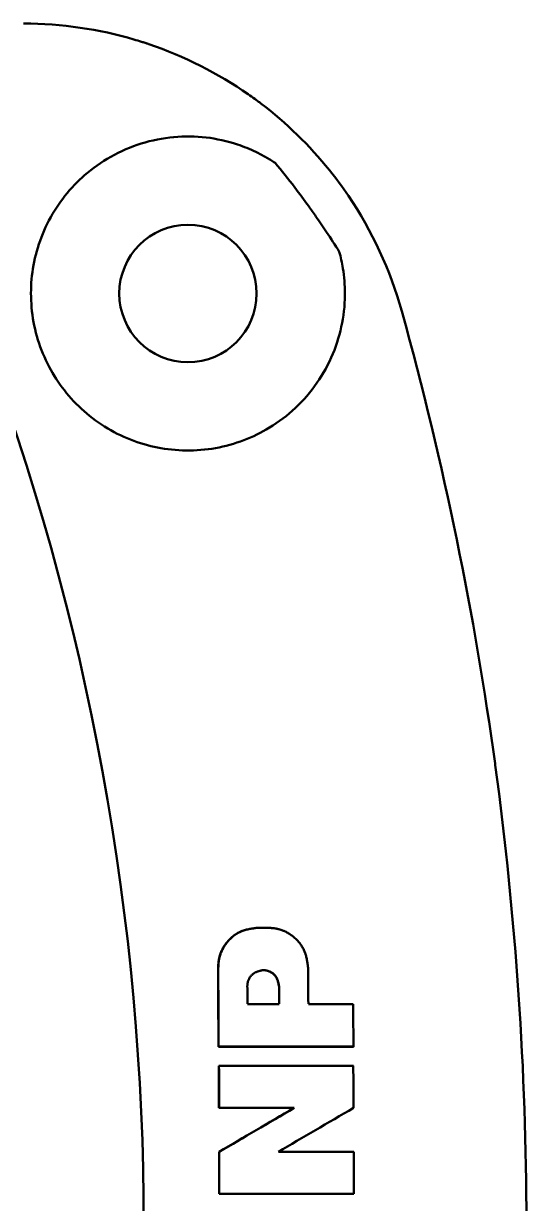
# Model space of a CAD drawing. Header units: millimetres. Extents: x 1510 to 10524, y 7125 to 13164.
# Drawn here: x 5102.31 to 5107.43, y 10680.35 to 10692.37 of the extents above; entities that cross this region are included whole.
import ezdxf

# ---------------------------------------------------------------- set-up
doc = ezdxf.new("R2010")
doc.units = ezdxf.units.MM
doc.header["$LTSCALE"] = 4
doc.layers.add('Visible (ISO)', color=7, linetype='Continuous', lineweight=50)

msp = doc.modelspace()

# ---------------------------------------------------------------- linework, layer by layer
at = {"layer": 'Visible (ISO)'}
for p, q in [((5104.596, 10683.143), (5104.598, 10683.143)), ((5104.292, 10682.751), (5104.294, 10682.751)), ((5104.914, 10682.562), (5104.915, 10682.562)), ((5104.296, 10681.947), (5104.297, 10681.948)), ((5105.67, 10681.947), (5105.672, 10681.948)), ((5104.3, 10681.752), (5104.302, 10681.752)), ((5104.301, 10681.323), (5104.303, 10681.323)), ((5105.067, 10681.323), (5105.069, 10681.323)), ((5104.302, 10680.876), (5104.304, 10680.876)), ((5104.303, 10680.447), (5104.305, 10680.447)), ((5105.674, 10680.447), (5105.676, 10680.447))]:
    msp.add_line(p, q, dxfattribs=at)
msp.add_circle((5103.985, 10689.622), 0.7, dxfattribs=at)
for centre, radius, start, end in [((5103.985, 10689.622), 1.6, 64.3351, 64.3363), ((5077.835, 10680.122), 25.7, 339.1605, 20.8395)]:
    msp.add_arc(centre, radius, start, end, dxfattribs=at)
for centre, major_axis, ratio, start_param, end_param in [((5090.297, 10680.055), (0.006, -87.155), 0.171195, 1.597492, 1.601721), ((5090.193, 10680.057), (-0.002, 83.465), 0.172572, 4.740251, 4.742408), ((5090.386, 10680.06), (0.006, -85.249), 0.17049, 1.598033, 1.600142), ((5090.332, 10680.06), (0.006, -85.26), 0.171119, 1.59803, 1.600141), ((5090.347, 10680.085), (0.002, -88.666), 0.172871, 1.591796, 1.596703), ((5090.518, 10680.107), (0, 79.658), 0.173048, 4.727654, 4.73304), ((5090.463, 10680.107), (0, 79.668), 0.173738, 4.727654, 4.73304), ((5090.474, 10680.11), (0, -87.436), 0.17383, 1.584674, 1.589583), ((5090.658, 10680.121), (0, 78.601), 0.173603, 4.716539, 4.721997), ((5090.602, 10680.121), (0, 78.611), 0.174312, 4.716539, 4.721997), ((5090.609, 10680.121), (0, -86.491), 0.174203, 1.574566, 1.579529)]:
    msp.add_ellipse(centre, major_axis=major_axis, ratio=ratio, start_param=start_param, end_param=end_param, dxfattribs=at)
for points, knots in [([(5102.31, 10692.372), (5102.699, 10692.372), (5103.079, 10692.315), (5103.435, 10692.21), (5103.46, 10692.203), (5103.486, 10692.195), (5103.511, 10692.187), (5103.523, 10692.183), (5103.536, 10692.179), (5103.548, 10692.175), (5103.555, 10692.173), (5103.561, 10692.171), (5103.567, 10692.169), (5103.57, 10692.168), (5103.573, 10692.167), (5103.577, 10692.166), (5103.58, 10692.165), (5103.583, 10692.164), (5103.586, 10692.163), (5103.95, 10692.04), (5104.292, 10691.866), (5104.599, 10691.652), (5104.621, 10691.637), (5104.643, 10691.621), (5104.665, 10691.605), (5104.675, 10691.598), (5104.686, 10691.59), (5104.697, 10691.582), (5104.702, 10691.578), (5104.707, 10691.574), (5104.713, 10691.57), (5104.718, 10691.566), (5104.723, 10691.562), (5104.729, 10691.558), (5104.989, 10691.36), (5105.224, 10691.131), (5105.427, 10690.878), (5105.495, 10690.794), (5105.559, 10690.707), (5105.62, 10690.618), (5105.862, 10690.261), (5106.047, 10689.863), (5106.164, 10689.443)], [0, 0, 0, 0, 0.21875, 0.21875, 0.21875, 0.234375, 0.234375, 0.234375, 0.242188, 0.242188, 0.242188, 0.246094, 0.246094, 0.246094, 0.248047, 0.248047, 0.248047, 0.25, 0.25, 0.25, 0.46875, 0.46875, 0.46875, 0.484375, 0.484375, 0.484375, 0.492188, 0.492188, 0.492188, 0.496094, 0.496094, 0.496094, 0.5, 0.5, 0.5, 0.6875, 0.6875, 0.6875, 0.75, 0.75, 0.75, 1, 1, 1, 1]), ([(5104.678, 10691.064), (5104.616, 10691.093), (5104.554, 10691.119), (5104.384, 10691.175), (5104.276, 10691.199), (5104.063, 10691.224), (5103.952, 10691.225), (5103.729, 10691.205), (5103.617, 10691.183), (5103.401, 10691.116), (5103.297, 10691.071), (5103.102, 10690.961), (5103.012, 10690.897), (5102.79, 10690.703), (5102.661, 10690.544), (5102.475, 10690.188), (5102.416, 10689.991), (5102.374, 10689.617), (5102.386, 10689.415), (5102.486, 10689.028), (5102.574, 10688.845), (5102.792, 10688.539), (5102.937, 10688.396), (5103.27, 10688.177), (5103.458, 10688.1), (5103.825, 10688.019), (5104.03, 10688.01), (5104.427, 10688.071), (5104.62, 10688.141), (5104.783, 10688.235), (5104.875, 10688.288), (5104.965, 10688.353), (5105.132, 10688.501), (5105.209, 10688.585), (5105.342, 10688.768), (5105.399, 10688.866), (5105.491, 10689.071), (5105.525, 10689.177), (5105.571, 10689.386), (5105.584, 10689.496), (5105.585, 10689.612), (5105.585, 10689.617), (5105.585, 10689.622)], [-6.359222, -6.359222, -6.359222, -6.359222, -6.165741, -6.165741, -5.843627, -5.843627, -5.518651, -5.518651, -5.193675, -5.193675, -4.868699, -4.868699, -4.543723, -4.543723, -3.970715, -3.970715, -3.397707, -3.397707, -2.834784, -2.834784, -2.271861, -2.271861, -1.708938, -1.708938, -1.146015, -1.146015, -0.573008, -0.573008, 0, 0, 0, 0.324976, 0.324976, 0.649952, 0.649952, 0.974929, 0.974929, 1.299905, 1.299905, 1.622018, 1.622018, 1.635808, 1.635808, 1.635808, 1.635808]), ([(5104.873, 10690.953), (5104.842, 10690.973), (5104.81, 10690.993), (5104.745, 10691.03), (5104.711, 10691.048), (5104.678, 10691.064)], [0, 0, 0, 0, 0.1129451, 0.1129451, 0.2258264, 0.2258264, 0.2258264, 0.2258264]), ([(5105.527, 10690.048), (5105.485, 10690.115), (5105.442, 10690.182), (5105.363, 10690.301), (5105.326, 10690.355), (5105.265, 10690.442), (5105.24, 10690.477), (5105.17, 10690.575), (5105.122, 10690.64), (5105.009, 10690.788), (5104.943, 10690.871), (5104.873, 10690.953)], [-1.11675, -1.11675, -1.11675, -1.11675, -0.879261, -0.879261, -0.686827, -0.686827, -0.558434, -0.558434, -0.321498, -0.321498, -0.000003, -0.000003, -0.000003, -0.000003]), ([(5105.564, 10689.878), (5105.559, 10689.907), (5105.554, 10689.935), (5105.542, 10689.992), (5105.535, 10690.02), (5105.527, 10690.048)], [0.0000001, 0.0000001, 0.0000001, 0.0000001, 0.0873046, 0.0873046, 0.1746265, 0.1746265, 0.1746265, 0.1746265]), ([(5106.164, 10689.443), (5106.598, 10687.878), (5106.909, 10686.335), (5107.115, 10684.833), (5107.115, 10684.83), (5107.115, 10684.828), (5107.115, 10684.826), (5107.116, 10684.823), (5107.116, 10684.82), (5107.117, 10684.817), (5107.329, 10683.253), (5107.433, 10681.694), (5107.435, 10680.154), (5107.435, 10680.143), (5107.435, 10680.132), (5107.435, 10680.122)], [0, 0, 0, 0, 0.49827, 0.49827, 0.49827, 0.499023, 0.499023, 0.499023, 0.5, 0.5, 0.5, 0.996593, 0.996593, 0.996593, 1, 1, 1, 1]), ([(5104.292, 10682.751), (5104.293, 10682.766), (5104.294, 10682.783), (5104.295, 10682.79), (5104.295, 10682.791), (5104.295, 10682.791), (5104.295, 10682.792), (5104.295, 10682.792), (5104.295, 10682.793), (5104.295, 10682.793), (5104.295, 10682.793), (5104.295, 10682.794), (5104.295, 10682.794), (5104.295, 10682.795), (5104.295, 10682.795), (5104.295, 10682.796), (5104.295, 10682.798), (5104.296, 10682.799), (5104.296, 10682.801), (5104.296, 10682.801), (5104.296, 10682.802), (5104.296, 10682.802), (5104.296, 10682.803), (5104.296, 10682.803), (5104.296, 10682.804), (5104.296, 10682.806), (5104.297, 10682.809), (5104.297, 10682.811), (5104.297, 10682.816), (5104.298, 10682.821), (5104.299, 10682.825), (5104.299, 10682.827), (5104.299, 10682.828), (5104.299, 10682.83), (5104.3, 10682.83), (5104.3, 10682.831), (5104.3, 10682.832), (5104.3, 10682.833), (5104.3, 10682.834), (5104.3, 10682.835), (5104.301, 10682.836), (5104.301, 10682.838), (5104.301, 10682.839), (5104.302, 10682.843), (5104.302, 10682.846), (5104.303, 10682.849), (5104.305, 10682.856), (5104.306, 10682.862), (5104.308, 10682.868), (5104.311, 10682.881), (5104.316, 10682.894), (5104.321, 10682.906), (5104.323, 10682.912), (5104.326, 10682.918), (5104.328, 10682.924), (5104.331, 10682.93), (5104.334, 10682.936), (5104.337, 10682.942), (5104.343, 10682.954), (5104.35, 10682.965), (5104.358, 10682.976), (5104.361, 10682.982), (5104.365, 10682.988), (5104.369, 10682.993), (5104.373, 10682.998), (5104.377, 10683.004), (5104.381, 10683.009), (5104.386, 10683.014), (5104.39, 10683.019), (5104.394, 10683.024), (5104.399, 10683.029), (5104.403, 10683.034), (5104.408, 10683.039), (5104.41, 10683.042), (5104.413, 10683.044), (5104.415, 10683.046), (5104.417, 10683.049), (5104.42, 10683.051), (5104.422, 10683.053), (5104.427, 10683.058), (5104.432, 10683.062), (5104.437, 10683.067), (5104.447, 10683.075), (5104.458, 10683.083), (5104.468, 10683.091), (5104.469, 10683.091), (5104.469, 10683.091), (5104.469, 10683.091), (5104.472, 10683.093), (5104.474, 10683.094), (5104.477, 10683.096), (5104.479, 10683.098), (5104.482, 10683.099), (5104.485, 10683.101), (5104.491, 10683.104), (5104.496, 10683.108), (5104.502, 10683.111), (5104.508, 10683.114), (5104.514, 10683.117), (5104.52, 10683.119), (5104.524, 10683.121), (5104.529, 10683.123), (5104.533, 10683.125), (5104.535, 10683.125), (5104.536, 10683.126), (5104.538, 10683.126), (5104.538, 10683.127), (5104.539, 10683.127), (5104.54, 10683.127), (5104.54, 10683.127), (5104.541, 10683.128), (5104.542, 10683.128), (5104.543, 10683.128), (5104.544, 10683.129), (5104.546, 10683.129), (5104.549, 10683.13), (5104.551, 10683.131), (5104.554, 10683.132), (5104.56, 10683.134), (5104.566, 10683.136), (5104.572, 10683.137), (5104.579, 10683.139), (5104.585, 10683.141), (5104.592, 10683.142), (5104.593, 10683.142), (5104.595, 10683.143), (5104.596, 10683.143)], [0, 0, 0, 0, 0.0561261, 0.0561261, 0.0561261, 0.0583083, 0.0583083, 0.0583083, 0.0605966, 0.0605966, 0.0605966, 0.0625, 0.0625, 0.0625, 0.0655056, 0.0655056, 0.0655056, 0.0759095, 0.0759095, 0.0759095, 0.078125, 0.078125, 0.078125, 0.0820313, 0.0820313, 0.0820313, 0.0937442, 0.0937442, 0.0937442, 0.1171875, 0.1171875, 0.1171875, 0.125, 0.125, 0.125, 0.128524, 0.128524, 0.128524, 0.1321307, 0.1321307, 0.1321307, 0.1395807, 0.1395807, 0.1395807, 0.1552687, 0.1552687, 0.1552687, 0.1874986, 0.1874986, 0.1874986, 0.25, 0.25, 0.25, 0.281377, 0.281377, 0.281377, 0.3125022, 0.3125022, 0.3125022, 0.375, 0.375, 0.375, 0.406372, 0.406372, 0.406372, 0.437502, 0.437502, 0.437502, 0.46875, 0.46875, 0.46875, 0.5, 0.5, 0.5, 0.5150404, 0.5150404, 0.5150404, 0.5301984, 0.5301984, 0.5301984, 0.5608326, 0.5608326, 0.5608326, 0.6230879, 0.6230879, 0.6230879, 0.625, 0.625, 0.625, 0.638843, 0.638843, 0.638843, 0.6547267, 0.6547267, 0.6547267, 0.6865719, 0.6865719, 0.6865719, 0.71875, 0.71875, 0.71875, 0.7421875, 0.7421875, 0.7421875, 0.75, 0.75, 0.75, 0.7543445, 0.7543445, 0.7543445, 0.7585569, 0.7585569, 0.7585569, 0.7666784, 0.7666784, 0.7666784, 0.7821633, 0.7821633, 0.7821633, 0.8125596, 0.8125596, 0.8125596, 0.8437798, 0.8437798, 0.8437798, 0.8504509, 0.8504509, 0.8504509, 0.8504509]), ([(5104.294, 10682.751), (5104.295, 10682.768), (5104.296, 10682.781), (5104.296, 10682.791), (5104.296, 10682.791), (5104.297, 10682.792), (5104.297, 10682.792), (5104.297, 10682.792), (5104.297, 10682.793), (5104.297, 10682.793), (5104.297, 10682.794), (5104.297, 10682.795), (5104.297, 10682.796), (5104.297, 10682.798), (5104.297, 10682.8), (5104.297, 10682.801), (5104.298, 10682.805), (5104.298, 10682.808), (5104.299, 10682.811), (5104.299, 10682.818), (5104.3, 10682.824), (5104.301, 10682.83), (5104.301, 10682.831), (5104.301, 10682.832), (5104.302, 10682.832), (5104.302, 10682.833), (5104.302, 10682.834), (5104.302, 10682.835), (5104.302, 10682.837), (5104.303, 10682.838), (5104.303, 10682.84), (5104.304, 10682.843), (5104.304, 10682.846), (5104.305, 10682.849), (5104.306, 10682.856), (5104.308, 10682.862), (5104.31, 10682.869), (5104.313, 10682.881), (5104.317, 10682.894), (5104.322, 10682.906), (5104.325, 10682.912), (5104.327, 10682.918), (5104.33, 10682.924), (5104.333, 10682.93), (5104.336, 10682.936), (5104.339, 10682.942), (5104.345, 10682.954), (5104.352, 10682.965), (5104.359, 10682.977), (5104.363, 10682.983), (5104.367, 10682.988), (5104.371, 10682.993), (5104.375, 10682.999), (5104.379, 10683.004), (5104.383, 10683.009), (5104.391, 10683.02), (5104.4, 10683.03), (5104.41, 10683.04), (5104.412, 10683.042), (5104.414, 10683.044), (5104.417, 10683.047), (5104.419, 10683.049), (5104.422, 10683.051), (5104.424, 10683.054), (5104.429, 10683.058), (5104.434, 10683.063), (5104.439, 10683.067), (5104.449, 10683.076), (5104.459, 10683.084), (5104.47, 10683.091), (5104.473, 10683.093), (5104.476, 10683.095), (5104.478, 10683.096), (5104.481, 10683.098), (5104.484, 10683.1), (5104.487, 10683.101), (5104.492, 10683.105), (5104.498, 10683.108), (5104.504, 10683.111), (5104.515, 10683.117), (5104.527, 10683.122), (5104.539, 10683.127), (5104.54, 10683.127), (5104.541, 10683.127), (5104.541, 10683.127), (5104.542, 10683.128), (5104.543, 10683.128), (5104.543, 10683.128), (5104.545, 10683.129), (5104.546, 10683.129), (5104.547, 10683.13), (5104.55, 10683.131), (5104.553, 10683.132), (5104.556, 10683.132), (5104.562, 10683.134), (5104.568, 10683.136), (5104.574, 10683.138), (5104.587, 10683.141), (5104.6, 10683.144), (5104.615, 10683.147), (5104.615, 10683.147), (5104.615, 10683.147), (5104.616, 10683.147), (5104.616, 10683.147), (5104.616, 10683.147), (5104.617, 10683.147), (5104.617, 10683.147), (5104.618, 10683.148), (5104.619, 10683.148), (5104.62, 10683.148), (5104.622, 10683.148), (5104.623, 10683.148), (5104.626, 10683.149), (5104.63, 10683.15), (5104.633, 10683.15), (5104.639, 10683.151), (5104.646, 10683.152), (5104.654, 10683.153), (5104.655, 10683.153), (5104.655, 10683.153), (5104.655, 10683.154), (5104.656, 10683.154), (5104.656, 10683.154), (5104.657, 10683.154), (5104.658, 10683.154), (5104.66, 10683.154), (5104.661, 10683.154), (5104.664, 10683.155), (5104.667, 10683.155), (5104.67, 10683.156), (5104.677, 10683.156), (5104.684, 10683.158), (5104.693, 10683.159)], [0, 0, 0, 0, 0.0625, 0.0625, 0.0625, 0.064453, 0.064453, 0.064453, 0.066406, 0.066406, 0.066406, 0.070312, 0.070312, 0.070312, 0.078125, 0.078125, 0.078125, 0.09375, 0.09375, 0.09375, 0.125, 0.125, 0.125, 0.128906, 0.128906, 0.128906, 0.132812, 0.132812, 0.132812, 0.140625, 0.140625, 0.140625, 0.15625, 0.15625, 0.15625, 0.1875, 0.1875, 0.1875, 0.25, 0.25, 0.25, 0.28125, 0.28125, 0.28125, 0.3125, 0.3125, 0.3125, 0.375, 0.375, 0.375, 0.40625, 0.40625, 0.40625, 0.4375, 0.4375, 0.4375, 0.5, 0.5, 0.5, 0.515625, 0.515625, 0.515625, 0.53125, 0.53125, 0.53125, 0.5625, 0.5625, 0.5625, 0.625, 0.625, 0.625, 0.640625, 0.640625, 0.640625, 0.65625, 0.65625, 0.65625, 0.6875, 0.6875, 0.6875, 0.75, 0.75, 0.75, 0.753906, 0.753906, 0.753906, 0.757812, 0.757812, 0.757812, 0.765625, 0.765625, 0.765625, 0.78125, 0.78125, 0.78125, 0.8125, 0.8125, 0.8125, 0.875, 0.875, 0.875, 0.876953, 0.876953, 0.876953, 0.878906, 0.878906, 0.878906, 0.882812, 0.882812, 0.882812, 0.890625, 0.890625, 0.890625, 0.90625, 0.90625, 0.90625, 0.9375, 0.9375, 0.9375, 0.941406, 0.941406, 0.941406, 0.945312, 0.945312, 0.945312, 0.953125, 0.953125, 0.953125, 0.96875, 0.96875, 0.96875, 1, 1, 1, 1]), ([(5104.693, 10683.159), (5104.712, 10683.159), (5104.731, 10683.159), (5104.768, 10683.159), (5104.787, 10683.159), (5104.805, 10683.159)], [-0.1140018, -0.1140018, -0.1140018, -0.1140018, -0.057001, -0.057001, 0, 0, 0, 0]), ([(5104.805, 10683.159), (5104.823, 10683.157), (5104.836, 10683.156), (5104.845, 10683.156), (5104.845, 10683.155), (5104.846, 10683.155), (5104.848, 10683.155), (5104.851, 10683.155), (5104.854, 10683.155), (5104.859, 10683.154), (5104.862, 10683.154), (5104.872, 10683.152), (5104.878, 10683.151), (5104.884, 10683.15), (5104.885, 10683.15), (5104.887, 10683.15), (5104.888, 10683.15), (5104.89, 10683.149), (5104.892, 10683.149), (5104.896, 10683.148), (5104.9, 10683.147), (5104.909, 10683.145), (5104.915, 10683.143), (5104.934, 10683.138), (5104.947, 10683.134), (5104.962, 10683.127), (5104.965, 10683.126), (5104.971, 10683.123), (5104.974, 10683.122), (5104.983, 10683.118), (5104.988, 10683.115), (5105.006, 10683.105), (5105.017, 10683.098), (5105.034, 10683.087), (5105.04, 10683.083), (5105.05, 10683.075), (5105.056, 10683.071), (5105.071, 10683.058), (5105.081, 10683.049), (5105.093, 10683.037), (5105.096, 10683.034), (5105.1, 10683.029), (5105.103, 10683.027), (5105.11, 10683.019), (5105.114, 10683.014), (5105.127, 10682.999), (5105.135, 10682.988), (5105.145, 10682.972), (5105.149, 10682.966), (5105.156, 10682.955), (5105.159, 10682.949), (5105.168, 10682.931), (5105.173, 10682.919), (5105.178, 10682.906), (5105.178, 10682.906), (5105.179, 10682.904), (5105.179, 10682.904), (5105.179, 10682.902), (5105.18, 10682.9), (5105.181, 10682.896), (5105.182, 10682.893), (5105.185, 10682.884), (5105.187, 10682.878), (5105.192, 10682.859), (5105.195, 10682.845), (5105.198, 10682.83), (5105.198, 10682.83), (5105.198, 10682.829), (5105.198, 10682.828), (5105.198, 10682.827), (5105.199, 10682.825), (5105.199, 10682.823), (5105.2, 10682.819), (5105.201, 10682.815), (5105.202, 10682.805), (5105.203, 10682.798), (5105.204, 10682.791), (5105.204, 10682.791), (5105.204, 10682.79), (5105.204, 10682.79), (5105.205, 10682.79), (5105.205, 10682.789), (5105.205, 10682.788), (5105.205, 10682.787), (5105.205, 10682.785), (5105.206, 10682.781), (5105.206, 10682.778), (5105.208, 10682.768), (5105.209, 10682.76), (5105.21, 10682.751), (5105.21, 10682.751)], [0, 0, 0, 0, 0.0625, 0.0625, 0.063476, 0.063476, 0.066406, 0.070312, 0.078125, 0.078125, 0.09375, 0.09375, 0.125, 0.125, 0.128906, 0.128906, 0.132812, 0.132812, 0.140625, 0.140625, 0.15625, 0.15625, 0.1875, 0.1875, 0.249999, 0.249999, 0.265624, 0.265624, 0.281249, 0.281249, 0.312499, 0.312499, 0.374999, 0.374999, 0.406249, 0.406249, 0.437499, 0.437499, 0.499999, 0.499999, 0.515624, 0.515624, 0.531249, 0.531249, 0.562499, 0.562499, 0.624999, 0.624999, 0.656248, 0.656248, 0.687498, 0.687498, 0.749998, 0.749998, 0.753904, 0.753904, 0.757811, 0.757811, 0.765623, 0.765623, 0.781248, 0.781248, 0.812498, 0.812498, 0.874998, 0.874998, 0.876951, 0.876951, 0.878904, 0.88281, 0.88281, 0.890623, 0.890623, 0.906248, 0.906248, 0.937498, 0.937498, 0.938474, 0.938474, 0.939451, 0.941404, 0.941404, 0.94531, 0.94531, 0.953123, 0.953123, 0.968748, 0.968748, 0.999998, 1, 1, 1, 1]), ([(5104.296, 10681.947), (5104.295, 10682.081), (5104.295, 10682.215), (5104.293, 10682.483), (5104.293, 10682.617), (5104.292, 10682.751)], [-0.8029633, -0.8029633, -0.8029633, -0.8029633, -0.401724, -0.401724, 0, 0, 0, 0]), ([(5104.297, 10681.948), (5104.297, 10682.081), (5104.296, 10682.215), (5104.295, 10682.483), (5104.294, 10682.617), (5104.294, 10682.751)], [-0.8036412, -0.8036412, -0.8036412, -0.8036412, -0.4021581, -0.4021581, 0, 0, 0, 0]), ([(5104.59, 10682.562), (5104.59, 10682.566), (5104.59, 10682.569), (5104.591, 10682.572), (5104.591, 10682.573), (5104.591, 10682.574), (5104.591, 10682.575), (5104.591, 10682.576), (5104.591, 10682.576), (5104.591, 10682.577), (5104.591, 10682.577), (5104.591, 10682.578), (5104.591, 10682.578), (5104.591, 10682.579), (5104.591, 10682.579), (5104.591, 10682.579), (5104.591, 10682.58), (5104.591, 10682.58), (5104.591, 10682.58), (5104.591, 10682.581), (5104.591, 10682.582), (5104.591, 10682.583), (5104.592, 10682.584), (5104.592, 10682.585), (5104.592, 10682.587), (5104.592, 10682.588), (5104.592, 10682.589), (5104.592, 10682.59), (5104.593, 10682.592), (5104.593, 10682.593), (5104.593, 10682.594), (5104.593, 10682.595), (5104.593, 10682.595), (5104.593, 10682.596), (5104.593, 10682.597), (5104.594, 10682.597), (5104.594, 10682.598), (5104.594, 10682.599), (5104.594, 10682.601), (5104.594, 10682.602), (5104.595, 10682.605), (5104.596, 10682.607), (5104.596, 10682.61), (5104.598, 10682.615), (5104.6, 10682.62), (5104.602, 10682.625), (5104.606, 10682.636), (5104.611, 10682.645), (5104.617, 10682.654), (5104.62, 10682.659), (5104.623, 10682.664), (5104.626, 10682.668), (5104.63, 10682.672), (5104.633, 10682.676), (5104.637, 10682.679), (5104.641, 10682.683), (5104.644, 10682.686), (5104.649, 10682.69), (5104.651, 10682.691), (5104.653, 10682.693), (5104.655, 10682.694), (5104.656, 10682.695), (5104.657, 10682.696), (5104.658, 10682.696), (5104.659, 10682.697), (5104.661, 10682.698), (5104.662, 10682.698), (5104.662, 10682.699), (5104.663, 10682.699), (5104.663, 10682.699), (5104.664, 10682.7), (5104.664, 10682.7), (5104.665, 10682.7), (5104.666, 10682.701), (5104.667, 10682.701), (5104.668, 10682.702), (5104.67, 10682.703), (5104.673, 10682.704), (5104.675, 10682.705), (5104.677, 10682.706), (5104.68, 10682.707), (5104.682, 10682.708), (5104.683, 10682.709), (5104.685, 10682.709), (5104.686, 10682.71), (5104.686, 10682.71), (5104.687, 10682.71), (5104.688, 10682.711), (5104.688, 10682.711), (5104.689, 10682.711), (5104.69, 10682.711), (5104.69, 10682.712), (5104.691, 10682.712), (5104.691, 10682.712), (5104.692, 10682.712), (5104.692, 10682.712), (5104.693, 10682.712), (5104.694, 10682.713), (5104.695, 10682.713), (5104.697, 10682.714), (5104.699, 10682.714), (5104.701, 10682.715), (5104.704, 10682.716), (5104.706, 10682.717), (5104.709, 10682.717), (5104.712, 10682.718), (5104.713, 10682.719), (5104.715, 10682.719), (5104.716, 10682.719), (5104.717, 10682.72), (5104.718, 10682.72), (5104.719, 10682.72), (5104.719, 10682.72), (5104.72, 10682.72), (5104.72, 10682.72), (5104.721, 10682.72), (5104.721, 10682.721), (5104.722, 10682.721), (5104.722, 10682.721), (5104.722, 10682.721), (5104.723, 10682.721), (5104.724, 10682.721), (5104.725, 10682.721), (5104.726, 10682.722), (5104.728, 10682.722), (5104.731, 10682.723), (5104.733, 10682.723), (5104.739, 10682.725), (5104.745, 10682.726), (5104.752, 10682.727)], [0, 0, 0, 0, 0.03125, 0.03125, 0.03125, 0.046875, 0.046875, 0.046875, 0.054687, 0.054687, 0.054687, 0.0625, 0.0625, 0.0625, 0.065073, 0.065073, 0.065073, 0.068012, 0.068012, 0.068012, 0.075383, 0.075383, 0.075383, 0.093734, 0.093734, 0.093734, 0.109375, 0.109375, 0.109375, 0.125, 0.125, 0.125, 0.132156, 0.132156, 0.132156, 0.139455, 0.139455, 0.139455, 0.154456, 0.154456, 0.154456, 0.185785, 0.185785, 0.185785, 0.25, 0.25, 0.25, 0.375, 0.375, 0.375, 0.437069, 0.437069, 0.437069, 0.5, 0.5, 0.5, 0.5625, 0.5625, 0.5625, 0.59375, 0.59375, 0.59375, 0.609375, 0.609375, 0.609375, 0.625, 0.625, 0.625, 0.633388, 0.633388, 0.633388, 0.641446, 0.641446, 0.641446, 0.656965, 0.656965, 0.656965, 0.687535, 0.687535, 0.687535, 0.71875, 0.71875, 0.71875, 0.734375, 0.734375, 0.734375, 0.742187, 0.742187, 0.742187, 0.75, 0.75, 0.75, 0.758972, 0.758972, 0.758972, 0.767224, 0.767224, 0.767224, 0.782594, 0.782594, 0.782594, 0.8125, 0.8125, 0.8125, 0.84375, 0.84375, 0.84375, 0.859375, 0.859375, 0.859375, 0.871094, 0.871094, 0.871094, 0.875, 0.875, 0.875, 0.886761, 0.886761, 0.886761, 0.896687, 0.896687, 0.896687, 0.913805, 0.913805, 0.913805, 0.94327, 0.94327, 0.94327, 1, 1, 1, 1]), ([(5104.75, 10682.727), (5104.757, 10682.727), (5104.762, 10682.726), (5104.766, 10682.726), (5104.766, 10682.726), (5104.766, 10682.726), (5104.767, 10682.726), (5104.767, 10682.726), (5104.768, 10682.726), (5104.768, 10682.726), (5104.769, 10682.726), (5104.769, 10682.726), (5104.77, 10682.726), (5104.771, 10682.726), (5104.773, 10682.725), (5104.774, 10682.725), (5104.777, 10682.725), (5104.779, 10682.725), (5104.781, 10682.724), (5104.782, 10682.724), (5104.783, 10682.724), (5104.783, 10682.724), (5104.784, 10682.724), (5104.785, 10682.723), (5104.785, 10682.723), (5104.787, 10682.723), (5104.788, 10682.723), (5104.789, 10682.722), (5104.792, 10682.722), (5104.794, 10682.721), (5104.797, 10682.72), (5104.802, 10682.719), (5104.807, 10682.717), (5104.812, 10682.715), (5104.822, 10682.711), (5104.832, 10682.706), (5104.841, 10682.7), (5104.846, 10682.697), (5104.85, 10682.693), (5104.854, 10682.69), (5104.858, 10682.686), (5104.862, 10682.683), (5104.866, 10682.679), (5104.873, 10682.671), (5104.879, 10682.663), (5104.884, 10682.654), (5104.885, 10682.653), (5104.885, 10682.653), (5104.885, 10682.652), (5104.886, 10682.652), (5104.886, 10682.651), (5104.886, 10682.651), (5104.887, 10682.65), (5104.887, 10682.648), (5104.888, 10682.647), (5104.889, 10682.645), (5104.89, 10682.643), (5104.891, 10682.64), (5104.893, 10682.636), (5104.895, 10682.631), (5104.897, 10682.625), (5104.898, 10682.625), (5104.898, 10682.624), (5104.898, 10682.624), (5104.898, 10682.623), (5104.898, 10682.622), (5104.899, 10682.622), (5104.899, 10682.621), (5104.899, 10682.62), (5104.9, 10682.618), (5104.9, 10682.616), (5104.901, 10682.613), (5104.902, 10682.611), (5104.904, 10682.606), (5104.905, 10682.6), (5104.906, 10682.594), (5104.907, 10682.594), (5104.907, 10682.593), (5104.907, 10682.593), (5104.907, 10682.593), (5104.907, 10682.592), (5104.907, 10682.592), (5104.907, 10682.591), (5104.908, 10682.59), (5104.908, 10682.588), (5104.908, 10682.586), (5104.909, 10682.584), (5104.909, 10682.581), (5104.911, 10682.576), (5104.912, 10682.569), (5104.914, 10682.562)], [0.0005137, 0.0005137, 0.0005137, 0.0005137, 0.0625, 0.0625, 0.0625, 0.0664062, 0.0664062, 0.0664062, 0.0703125, 0.0703125, 0.0703125, 0.078125, 0.078125, 0.078125, 0.09375, 0.09375, 0.09375, 0.125, 0.125, 0.125, 0.1328125, 0.1328125, 0.1328125, 0.140625, 0.140625, 0.140625, 0.15625, 0.15625, 0.15625, 0.1875, 0.1875, 0.1875, 0.25, 0.25, 0.25, 0.375, 0.375, 0.375, 0.4375, 0.4375, 0.4375, 0.5, 0.5, 0.5, 0.625, 0.625, 0.625, 0.6328125, 0.6328125, 0.6328125, 0.640625, 0.640625, 0.640625, 0.65625, 0.65625, 0.65625, 0.6875, 0.6875, 0.6875, 0.75, 0.75, 0.75, 0.7578125, 0.7578125, 0.7578125, 0.765625, 0.765625, 0.765625, 0.78125, 0.78125, 0.78125, 0.8125, 0.8125, 0.8125, 0.875, 0.875, 0.875, 0.8828125, 0.8828125, 0.8828125, 0.890625, 0.890625, 0.890625, 0.90625, 0.90625, 0.90625, 0.9375, 0.9375, 0.9375, 1, 1, 1, 1]), ([(5104.752, 10682.727), (5104.755, 10682.727), (5104.758, 10682.727), (5104.761, 10682.727), (5104.762, 10682.727), (5104.763, 10682.727), (5104.765, 10682.727), (5104.765, 10682.727), (5104.766, 10682.727), (5104.766, 10682.727), (5104.767, 10682.726), (5104.767, 10682.726), (5104.767, 10682.726), (5104.768, 10682.726), (5104.768, 10682.726), (5104.769, 10682.726), (5104.769, 10682.726), (5104.769, 10682.726), (5104.77, 10682.726), (5104.77, 10682.726), (5104.771, 10682.726), (5104.772, 10682.726), (5104.773, 10682.726), (5104.774, 10682.726), (5104.776, 10682.726), (5104.777, 10682.725), (5104.778, 10682.725), (5104.779, 10682.725), (5104.781, 10682.725), (5104.782, 10682.725), (5104.783, 10682.724), (5104.784, 10682.724), (5104.784, 10682.724), (5104.785, 10682.724), (5104.786, 10682.724), (5104.786, 10682.724), (5104.787, 10682.724), (5104.788, 10682.723), (5104.79, 10682.723), (5104.791, 10682.723), (5104.794, 10682.722), (5104.796, 10682.721), (5104.799, 10682.721), (5104.804, 10682.719), (5104.809, 10682.717), (5104.814, 10682.715), (5104.824, 10682.711), (5104.834, 10682.706), (5104.843, 10682.7), (5104.847, 10682.697), (5104.852, 10682.694), (5104.856, 10682.69), (5104.86, 10682.687), (5104.864, 10682.683), (5104.867, 10682.679), (5104.871, 10682.676), (5104.874, 10682.672), (5104.877, 10682.667), (5104.879, 10682.665), (5104.881, 10682.663), (5104.882, 10682.661), (5104.883, 10682.66), (5104.883, 10682.659), (5104.884, 10682.658), (5104.885, 10682.656), (5104.886, 10682.655), (5104.886, 10682.654), (5104.886, 10682.654), (5104.887, 10682.653), (5104.887, 10682.653), (5104.887, 10682.652), (5104.888, 10682.652), (5104.888, 10682.651), (5104.888, 10682.65), (5104.889, 10682.649), (5104.89, 10682.648), (5104.891, 10682.645), (5104.892, 10682.643), (5104.893, 10682.641), (5104.894, 10682.638), (5104.895, 10682.636), (5104.896, 10682.633), (5104.897, 10682.632), (5104.897, 10682.631), (5104.898, 10682.629), (5104.898, 10682.629), (5104.898, 10682.628), (5104.898, 10682.628), (5104.899, 10682.627), (5104.899, 10682.626), (5104.899, 10682.626), (5104.899, 10682.625), (5104.899, 10682.624), (5104.9, 10682.624), (5104.9, 10682.623), (5104.9, 10682.623), (5104.9, 10682.622), (5104.901, 10682.621), (5104.901, 10682.62), (5104.901, 10682.619), (5104.902, 10682.616), (5104.903, 10682.614), (5104.904, 10682.611), (5104.904, 10682.609), (5104.905, 10682.606), (5104.906, 10682.603), (5104.906, 10682.602), (5104.907, 10682.6), (5104.907, 10682.599), (5104.907, 10682.598), (5104.907, 10682.597), (5104.908, 10682.597), (5104.908, 10682.596), (5104.908, 10682.596), (5104.908, 10682.596), (5104.908, 10682.595), (5104.908, 10682.595), (5104.908, 10682.595), (5104.908, 10682.594), (5104.908, 10682.594), (5104.908, 10682.593), (5104.909, 10682.593), (5104.909, 10682.592), (5104.909, 10682.592), (5104.909, 10682.591), (5104.909, 10682.59), (5104.91, 10682.589), (5104.91, 10682.587), (5104.911, 10682.584), (5104.911, 10682.581), (5104.912, 10682.576), (5104.914, 10682.569), (5104.915, 10682.562)], [0, 0, 0, 0, 0.03125, 0.03125, 0.03125, 0.046875, 0.046875, 0.046875, 0.054687, 0.054687, 0.054687, 0.0625, 0.0625, 0.0625, 0.065019, 0.065019, 0.065019, 0.067902, 0.067902, 0.067902, 0.075196, 0.075196, 0.075196, 0.093712, 0.093712, 0.093712, 0.109375, 0.109375, 0.109375, 0.125, 0.125, 0.125, 0.132171, 0.132171, 0.132171, 0.13948, 0.13948, 0.13948, 0.15449, 0.15449, 0.15449, 0.185799, 0.185799, 0.185799, 0.25, 0.25, 0.25, 0.375, 0.375, 0.375, 0.437093, 0.437093, 0.437093, 0.5, 0.5, 0.5, 0.5625, 0.5625, 0.5625, 0.59375, 0.59375, 0.59375, 0.609375, 0.609375, 0.609375, 0.625, 0.625, 0.625, 0.633368, 0.633368, 0.633368, 0.641415, 0.641415, 0.641415, 0.656928, 0.656928, 0.656928, 0.6875, 0.6875, 0.6875, 0.71875, 0.71875, 0.71875, 0.734375, 0.734375, 0.734375, 0.742187, 0.742187, 0.742187, 0.75, 0.75, 0.75, 0.75894, 0.75894, 0.75894, 0.767178, 0.767178, 0.767178, 0.782544, 0.782544, 0.782544, 0.8125, 0.8125, 0.8125, 0.84375, 0.84375, 0.84375, 0.859375, 0.859375, 0.859375, 0.867187, 0.867187, 0.867187, 0.871094, 0.871094, 0.871094, 0.875, 0.875, 0.875, 0.886973, 0.886973, 0.886973, 0.89697, 0.89697, 0.89697, 0.914102, 0.914102, 0.914102, 0.943463, 0.943463, 0.943463, 1, 1, 1, 1])]:
    msp.add_open_spline(points, degree=3, knots=knots, dxfattribs=at)
for points in [[(5105.585, 10689.622), (5105.585, 10689.707), (5105.578, 10689.793), (5105.564, 10689.878)], [(5104.916, 10682.382), (5104.807, 10682.382), (5104.698, 10682.382), (5104.591, 10682.382)], [(5105.212, 10682.382), (5105.362, 10682.382), (5105.515, 10682.382), (5105.67, 10682.382)], [(5105.67, 10681.947), (5105.19, 10681.947), (5104.732, 10681.947), (5104.296, 10681.947)], [(5105.672, 10681.948), (5105.192, 10681.948), (5104.734, 10681.948), (5104.297, 10681.948)], [(5104.302, 10681.752), (5104.737, 10681.752), (5105.193, 10681.752), (5105.671, 10681.752)], [(5105.067, 10681.323), (5104.805, 10681.323), (5104.55, 10681.323), (5104.301, 10681.323)], [(5104.302, 10680.876), (5104.551, 10681.021), (5104.805, 10681.17), (5105.067, 10681.323)], [(5105.069, 10681.323), (5104.807, 10681.323), (5104.551, 10681.323), (5104.303, 10681.323)], [(5104.304, 10680.876), (5104.552, 10681.022), (5104.807, 10681.171), (5105.069, 10681.323)], [(5105.672, 10681.323), (5105.411, 10681.171), (5105.156, 10681.022), (5104.907, 10680.877)], [(5104.907, 10680.877), (5105.156, 10680.877), (5105.413, 10680.877), (5105.675, 10680.877)], [(5105.674, 10680.447), (5105.195, 10680.447), (5104.738, 10680.447), (5104.303, 10680.447)], [(5105.676, 10680.447), (5105.197, 10680.447), (5104.74, 10680.447), (5104.305, 10680.447)]]:
    msp.add_open_spline(points, degree=3, dxfattribs=at)

doc.saveas('drawing.dxf')
